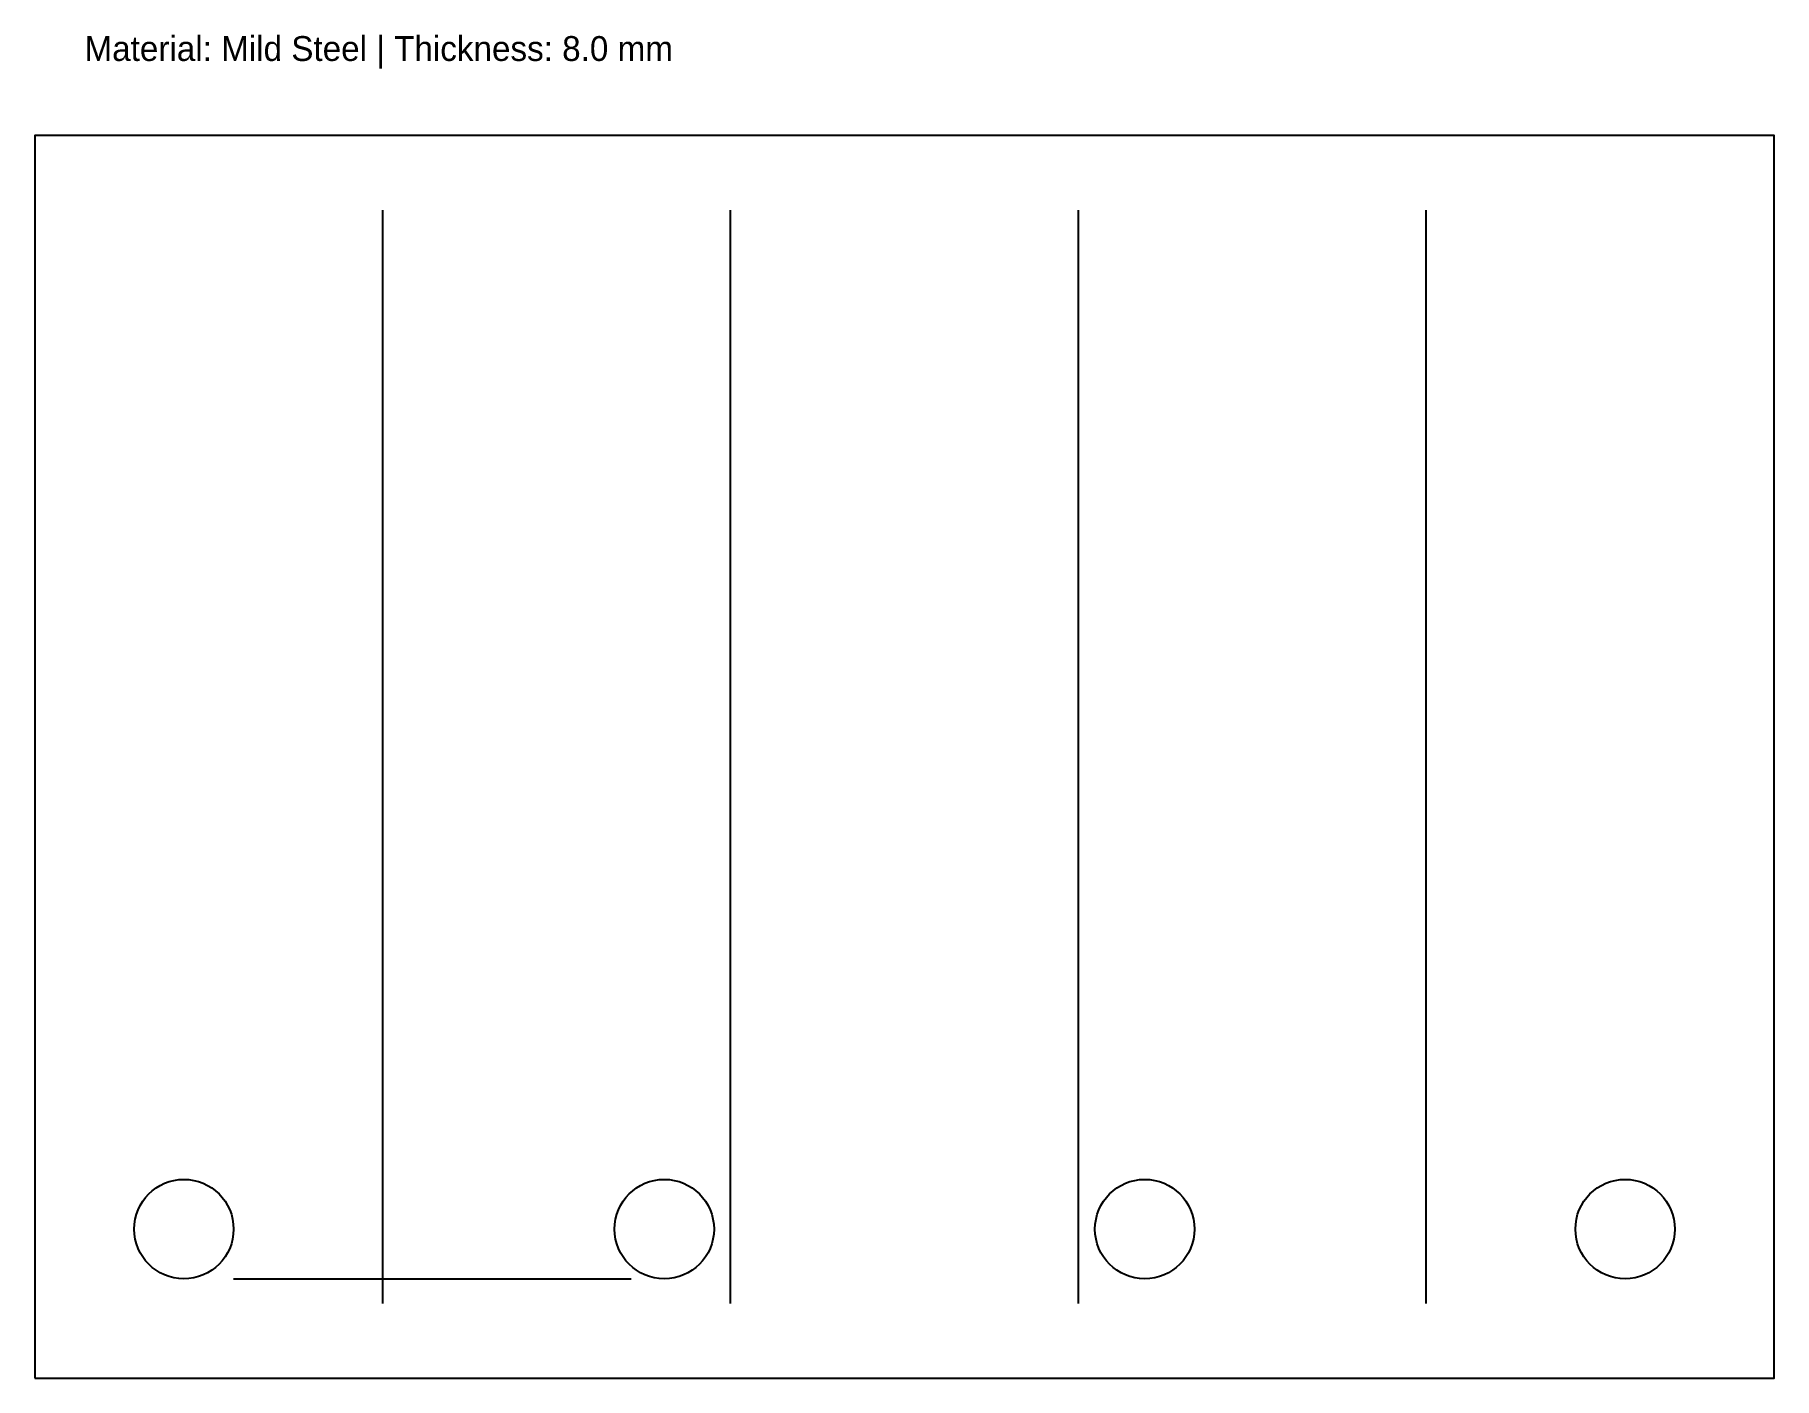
# Model space of a CAD drawing. Header units: metres. Extents: x 0 to 350, y 0 to 270.
import ezdxf

# ---------------------------------------------------------------- set-up
doc = ezdxf.new("R2010")
doc.units = ezdxf.units.M

msp = doc.modelspace()

# ---------------------------------------------------------------- linework, layer by layer
at = {"layer": 'BRAKE'}
for p, q in [((70, 15), (70, 235)), ((140, 15), (140, 235)), ((210, 15), (210, 235)), ((280, 15), (280, 235))]:
    msp.add_line(p, q, dxfattribs=at)
at = {"layer": 'HOLES'}
for centre in [(30, 30), (126.67, 30), (223.33, 30), (320, 30)]:
    msp.add_circle(centre, 10, dxfattribs=at)
at = {"layer": 'JOINTS', "linetype": 'CONTINUOUS'}
msp.add_line((40, 20), (120, 20), dxfattribs=at)
at = {"layer": 'PROFILE'}
msp.add_lwpolyline([(0, 0), (350, 0), (350, 250), (0, 250)], close=True, dxfattribs=at)

# ---------------------------------------------------------------- texts
at = {"layer": 'NOTES'}
msp.add_text('Material: Mild Steel | Thickness: 8.0 mm', height=5, dxfattribs=at).set_placement((10, 265))

doc.saveas('drawing.dxf')
